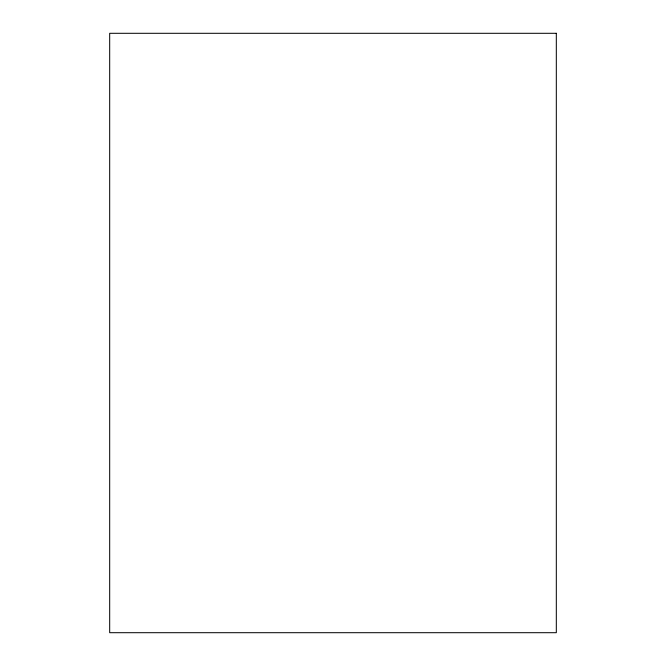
<?xml version="1.0" encoding="UTF-8"?>
<svg xmlns="http://www.w3.org/2000/svg" width="666" height="666" viewBox="0 0 666 666"><rect width="100%" height="100%" fill="white"/><g stroke="black" fill="none" stroke-linecap="round" stroke-linejoin="round"><path stroke-width="1" d="M556.318 33.3L109.682 33.3L109.682 632.7L556.318 632.7L556.318 33.3"/></g></svg>
